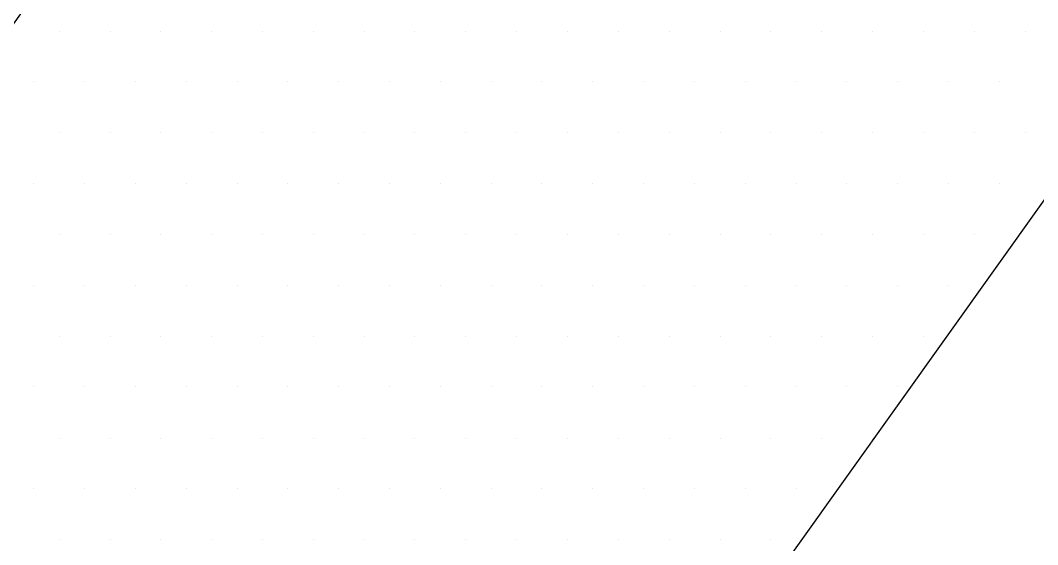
# Model space of a CAD drawing. Header units: metres. Extents: x 9606 to 9900, y 4805 to 4952.
# Drawn here: x 9864.8461 to 9865.2133, y 4855.3631 to 4855.5522 of the extents above; entities that cross this region are included whole.
import ezdxf

# ---------------------------------------------------------------- set-up
doc = ezdxf.new("R2010")
doc.units = ezdxf.units.M
doc.header["$LTSCALE"] = 2
doc.layers.add('CARTOUCHE', color=7, linetype='Continuous')
doc.layers.add('LOGO', color=4, linetype='Continuous')

# ---------------------------------------------------------------- blocks, each defined once
blk = doc.blocks.new('A$C715108E3')
at = {"layer": 'LOGO', "color": 131}
for p, q in [((-9.3778, 1.6215), (-9.3778, 1.6215)), ((-9.2863, 1.6215), (-9.2863, 1.6215)), ((-9.1945, 1.6215), (-9.1945, 1.6215)), ((-9.1027, 1.6215), (-9.1027, 1.6215)), ((-9.0112, 1.6215), (-9.0112, 1.6215)), ((-8.9194, 1.6215), (-8.9194, 1.6215)), ((-8.8275, 1.6215), (-8.8275, 1.6215)), ((-8.7361, 1.6215), (-8.7361, 1.6215)), ((-8.6442, 1.6215), (-8.6442, 1.6215)), ((-8.5522, 1.6215), (-8.5522, 1.6215)), ((-8.461, 1.6215), (-8.461, 1.6215)), ((-8.3689, 1.6215), (-8.3689, 1.6215)), ((-8.2769, 1.6215), (-8.2769, 1.6215)), ((-8.1851, 1.6215), (-8.1851, 1.6215)), ((-8.0936, 1.6215), (-8.0936, 1.6215)), ((-8.0018, 1.6215), (-8.0018, 1.6215)), ((-7.91, 1.6215), (-7.91, 1.6215)), ((-7.8189, 1.6215), (-7.8189, 1.6215)), ((-7.7267, 1.6215), (-7.7267, 1.6215)), ((-7.6348, 1.6215), (-7.6348, 1.6215)), ((-9.4239, 1.5302), (-9.4239, 1.5302)), ((-9.3321, 1.5302), (-9.3321, 1.5302)), ((-9.2402, 1.5302), (-9.2402, 1.5302)), ((-9.1488, 1.5302), (-9.1488, 1.5302)), ((-9.0567, 1.5302), (-9.0567, 1.5302)), ((-8.9651, 1.5302), (-8.9651, 1.5302)), ((-8.8735, 1.5302), (-8.8735, 1.5302)), ((-8.7818, 1.5302), (-8.7818, 1.5302)), ((-8.69, 1.5302), (-8.69, 1.5302)), ((-8.5985, 1.5302), (-8.5985, 1.5302)), ((-8.5067, 1.5302), (-8.5067, 1.5302)), ((-8.4147, 1.5302), (-8.4147, 1.5302)), ((-8.3226, 1.5302), (-8.3226, 1.5302)), ((-8.2316, 1.5302), (-8.2316, 1.5302)), ((-8.1394, 1.5302), (-8.1394, 1.5302)), ((-8.0475, 1.5302), (-8.0475, 1.5302)), ((-7.9564, 1.5302), (-7.9564, 1.5302)), ((-7.8644, 1.5302), (-7.8644, 1.5302)), ((-7.7724, 1.5302), (-7.7724, 1.5302)), ((-7.6809, 1.5302), (-7.6809, 1.5302)), ((-9.3778, 1.4378), (-9.3778, 1.4378)), ((-9.2863, 1.4378), (-9.2863, 1.4378)), ((-9.1945, 1.4378), (-9.1945, 1.4378)), ((-9.1027, 1.4378), (-9.1027, 1.4378)), ((-9.0112, 1.4378), (-9.0112, 1.4378)), ((-8.9194, 1.4378), (-8.9194, 1.4378)), ((-8.8275, 1.4378), (-8.8275, 1.4378)), ((-8.7361, 1.4378), (-8.7361, 1.4378)), ((-8.6442, 1.4378), (-8.6442, 1.4378)), ((-8.5522, 1.4378), (-8.5522, 1.4378)), ((-8.461, 1.4378), (-8.461, 1.4378)), ((-8.3689, 1.4378), (-8.3689, 1.4378)), ((-8.2769, 1.4378), (-8.2769, 1.4378)), ((-8.1851, 1.4378), (-8.1851, 1.4378)), ((-8.0936, 1.4378), (-8.0936, 1.4378)), ((-8.0018, 1.4378), (-8.0018, 1.4378)), ((-7.91, 1.4378), (-7.91, 1.4378)), ((-7.8189, 1.4378), (-7.8189, 1.4378)), ((-7.7267, 1.4378), (-7.7267, 1.4378)), ((-7.6348, 1.4378), (-7.6348, 1.4378)), ((-9.4239, 1.3466), (-9.4239, 1.3466)), ((-9.3321, 1.3466), (-9.3321, 1.3466)), ((-9.2402, 1.3466), (-9.2402, 1.3466)), ((-9.1488, 1.3466), (-9.1488, 1.3466)), ((-9.0567, 1.3466), (-9.0567, 1.3466)), ((-8.9651, 1.3466), (-8.9651, 1.3466)), ((-8.8735, 1.3466), (-8.8735, 1.3466)), ((-8.7818, 1.3466), (-8.7818, 1.3466)), ((-8.69, 1.3466), (-8.69, 1.3466)), ((-8.5985, 1.3466), (-8.5985, 1.3466)), ((-8.5067, 1.3466), (-8.5067, 1.3466)), ((-8.4147, 1.3466), (-8.4147, 1.3466)), ((-8.3226, 1.3466), (-8.3226, 1.3466)), ((-8.2316, 1.3466), (-8.2316, 1.3466)), ((-8.1394, 1.3466), (-8.1394, 1.3466)), ((-8.0475, 1.3466), (-8.0475, 1.3466)), ((-7.9564, 1.3466), (-7.9564, 1.3466)), ((-7.8644, 1.3466), (-7.8644, 1.3466)), ((-7.7724, 1.3466), (-7.7724, 1.3466)), ((-7.6809, 1.3466), (-7.6809, 1.3466)), ((-9.3778, 1.2549), (-9.3778, 1.2549)), ((-9.2863, 1.2549), (-9.2863, 1.2549)), ((-9.1945, 1.2549), (-9.1945, 1.2549)), ((-9.1027, 1.2549), (-9.1027, 1.2549)), ((-9.0112, 1.2549), (-9.0112, 1.2549)), ((-8.9194, 1.2549), (-8.9194, 1.2549)), ((-8.8275, 1.2549), (-8.8275, 1.2549)), ((-8.7361, 1.2549), (-8.7361, 1.2549)), ((-8.6442, 1.2549), (-8.6442, 1.2549)), ((-8.5522, 1.2549), (-8.5522, 1.2549)), ((-8.461, 1.2549), (-8.461, 1.2549)), ((-8.3689, 1.2549), (-8.3689, 1.2549)), ((-8.2769, 1.2549), (-8.2769, 1.2549)), ((-8.1851, 1.2549), (-8.1851, 1.2549)), ((-8.0936, 1.2549), (-8.0936, 1.2549)), ((-8.0018, 1.2549), (-8.0018, 1.2549)), ((-7.91, 1.2549), (-7.91, 1.2549)), ((-7.8189, 1.2549), (-7.8189, 1.2549)), ((-7.7267, 1.2549), (-7.7267, 1.2549)), ((-9.4239, 1.1627), (-9.4239, 1.1627)), ((-9.3321, 1.1627), (-9.3321, 1.1627)), ((-9.2402, 1.1627), (-9.2402, 1.1627)), ((-9.1488, 1.1627), (-9.1488, 1.1627)), ((-9.0567, 1.1627), (-9.0567, 1.1627)), ((-8.9651, 1.1627), (-8.9651, 1.1627)), ((-8.8735, 1.1627), (-8.8735, 1.1627)), ((-8.7818, 1.1627), (-8.7818, 1.1627)), ((-8.69, 1.1627), (-8.69, 1.1627)), ((-8.5985, 1.1627), (-8.5985, 1.1627)), ((-8.5067, 1.1627), (-8.5067, 1.1627)), ((-8.4147, 1.1627), (-8.4147, 1.1627)), ((-8.3226, 1.1627), (-8.3226, 1.1627)), ((-8.2316, 1.1627), (-8.2316, 1.1627)), ((-8.1394, 1.1627), (-8.1394, 1.1627)), ((-8.0475, 1.1627), (-8.0475, 1.1627)), ((-7.9564, 1.1627), (-7.9564, 1.1627)), ((-7.8644, 1.1627), (-7.8644, 1.1627)), ((-7.7724, 1.1627), (-7.7724, 1.1627)), ((-9.3778, 1.0713), (-9.3778, 1.0713)), ((-9.2863, 1.0713), (-9.2863, 1.0713)), ((-9.1945, 1.0713), (-9.1945, 1.0713)), ((-9.1027, 1.0713), (-9.1027, 1.0713)), ((-9.0112, 1.0713), (-9.0112, 1.0713)), ((-8.9194, 1.0713), (-8.9194, 1.0713)), ((-8.8275, 1.0713), (-8.8275, 1.0713)), ((-8.7361, 1.0713), (-8.7361, 1.0713)), ((-8.6442, 1.0713), (-8.6442, 1.0713)), ((-8.5522, 1.0713), (-8.5522, 1.0713)), ((-8.461, 1.0713), (-8.461, 1.0713)), ((-8.3689, 1.0713), (-8.3689, 1.0713)), ((-8.2769, 1.0713), (-8.2769, 1.0713)), ((-8.1851, 1.0713), (-8.1851, 1.0713)), ((-8.0936, 1.0713), (-8.0936, 1.0713)), ((-8.0018, 1.0713), (-8.0018, 1.0713)), ((-7.91, 1.0713), (-7.91, 1.0713)), ((-7.8189, 1.0713), (-7.8189, 1.0713)), ((-9.4239, 0.9798), (-9.4239, 0.9798)), ((-9.3321, 0.9798), (-9.3321, 0.9798)), ((-9.2402, 0.9798), (-9.2402, 0.9798)), ((-9.1488, 0.9798), (-9.1488, 0.9798)), ((-9.0567, 0.9798), (-9.0567, 0.9798)), ((-8.9651, 0.9798), (-8.9651, 0.9798)), ((-8.8735, 0.9798), (-8.8735, 0.9798)), ((-8.7818, 0.9798), (-8.7818, 0.9798)), ((-8.69, 0.9798), (-8.69, 0.9798)), ((-8.5985, 0.9798), (-8.5985, 0.9798)), ((-8.5067, 0.9798), (-8.5067, 0.9798)), ((-8.4147, 0.9798), (-8.4147, 0.9798)), ((-8.3226, 0.9798), (-8.3226, 0.9798)), ((-8.2316, 0.9798), (-8.2316, 0.9798)), ((-8.1394, 0.9798), (-8.1394, 0.9798)), ((-8.0475, 0.9798), (-8.0475, 0.9798)), ((-7.9564, 0.9798), (-7.9564, 0.9798)), ((-7.8644, 0.9798), (-7.8644, 0.9798)), ((-9.3778, 0.8872), (-9.3778, 0.8872)), ((-9.2863, 0.8872), (-9.2863, 0.8872)), ((-9.1945, 0.8872), (-9.1945, 0.8872)), ((-9.1027, 0.8872), (-9.1027, 0.8872)), ((-9.0112, 0.8872), (-9.0112, 0.8872)), ((-8.9194, 0.8872), (-8.9194, 0.8872)), ((-8.8275, 0.8872), (-8.8275, 0.8872)), ((-8.7361, 0.8872), (-8.7361, 0.8872)), ((-8.6442, 0.8872), (-8.6442, 0.8872)), ((-8.5522, 0.8872), (-8.5522, 0.8872)), ((-8.461, 0.8872), (-8.461, 0.8872)), ((-8.3689, 0.8872), (-8.3689, 0.8872)), ((-8.2769, 0.8872), (-8.2769, 0.8872)), ((-8.1851, 0.8872), (-8.1851, 0.8872)), ((-8.0936, 0.8872), (-8.0936, 0.8872)), ((-8.0018, 0.8872), (-8.0018, 0.8872)), ((-7.91, 0.8872), (-7.91, 0.8872)), ((-9.4239, 0.7961), (-9.4239, 0.7961)), ((-9.3321, 0.7961), (-9.3321, 0.7961)), ((-9.2402, 0.7961), (-9.2402, 0.7961)), ((-9.1488, 0.7961), (-9.1488, 0.7961)), ((-9.0567, 0.7961), (-9.0567, 0.7961)), ((-8.9651, 0.7961), (-8.9651, 0.7961)), ((-8.8735, 0.7961), (-8.8735, 0.7961)), ((-8.7818, 0.7961), (-8.7818, 0.7961)), ((-8.69, 0.7961), (-8.69, 0.7961)), ((-8.5985, 0.7961), (-8.5985, 0.7961)), ((-8.5067, 0.7961), (-8.5067, 0.7961)), ((-8.4147, 0.7961), (-8.4147, 0.7961)), ((-8.3226, 0.7961), (-8.3226, 0.7961)), ((-8.2316, 0.7961), (-8.2316, 0.7961)), ((-8.1394, 0.7961), (-8.1394, 0.7961)), ((-8.0475, 0.7961), (-8.0475, 0.7961)), ((-9.3778, 0.7047), (-9.3778, 0.7047)), ((-9.2863, 0.7047), (-9.2863, 0.7047)), ((-9.1945, 0.7047), (-9.1945, 0.7047)), ((-9.1027, 0.7047), (-9.1027, 0.7047)), ((-9.0112, 0.7047), (-9.0112, 0.7047)), ((-8.9194, 0.7047), (-8.9194, 0.7047)), ((-8.8275, 0.7047), (-8.8275, 0.7047)), ((-8.7361, 0.7047), (-8.7361, 0.7047)), ((-8.6442, 0.7047), (-8.6442, 0.7047)), ((-8.5522, 0.7047), (-8.5522, 0.7047)), ((-8.461, 0.7047), (-8.461, 0.7047)), ((-8.3689, 0.7047), (-8.3689, 0.7047)), ((-8.2769, 0.7047), (-8.2769, 0.7047)), ((-8.1851, 0.7047), (-8.1851, 0.7047)), ((-8.0936, 0.7047), (-8.0936, 0.7047))]:
    blk.add_line(p, q, dxfattribs=at)
blk.add_lwpolyline([(-17.4242, -1.4573), (-18.4152, -2.5691), (-18.6566, -2.9311), (-18.705, -3.0278), (-11.9873, -3.7284), (-11.0696, -3.3901), (-10.6346, -2.9311), (-6.8859, 2.3168), (-8.5773, 2.3168), (-9.0123, 2.2688), (-11.5252, -1.2823), (-12.7091, 1.3505), (-13.4102, 1.1331), (-14.1349, 0.795), (-14.1589, 0.6743), (-12.951, -2.0066)], close=True, dxfattribs=at)
blk = doc.blocks.new('A$C581E6685')
at = {"layer": 'CARTOUCHE'}
blk.add_blockref('A$C715108E3', (-31.6739, 36.3189), dxfattribs=at)

msp = doc.modelspace()

# ---------------------------------------------------------------- block references
at = {"layer": 'CARTOUCHE', "xscale": 0.2, "yscale": 0.2, "zscale": 0.2}
msp.add_blockref('A$C581E6685', (9873.0705, 4847.96026), dxfattribs=at)

doc.saveas('drawing.dxf')
